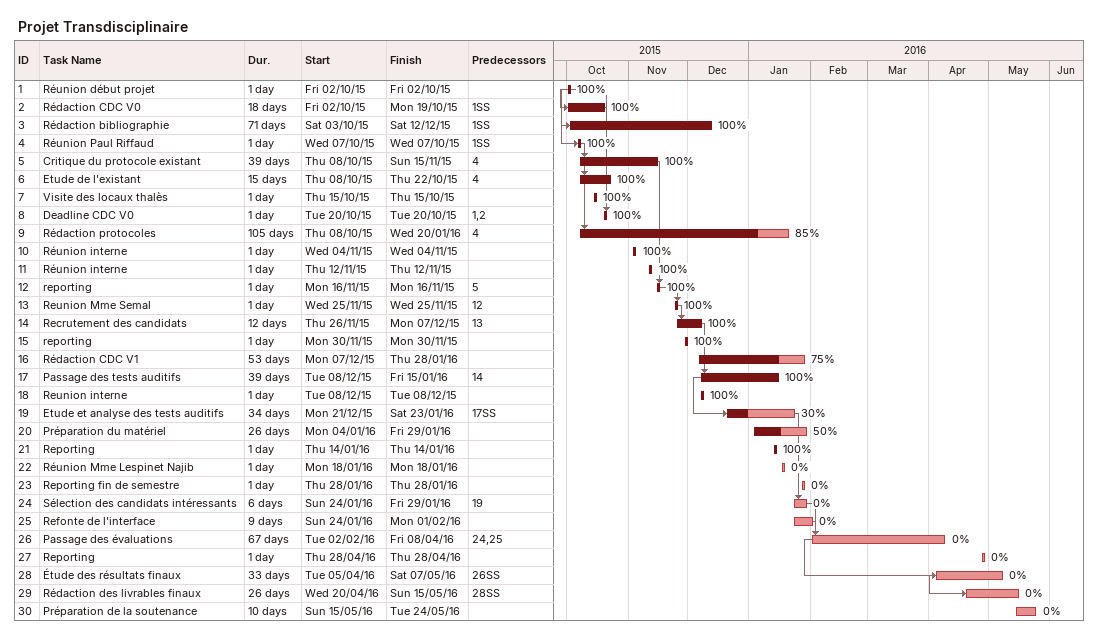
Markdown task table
Projet Transdisciplinaire

| ID | Task | Duration | Start | Finish | Predecessors | % complete |
|---|---|---|---|---|---|---|
| 1 | Réunion début projet | 1d | 2015-10-02 | 2015-10-02 |  | 100 |
| 2 | Rédaction CDC V0 | 18d | 2015-10-02 | 2015-10-19 | 1SS | 100 |
| 3 | Rédaction bibliographie | 71d | 2015-10-03 | 2015-12-12 | 1SS | 100 |
| 4 | Réunion Paul Riffaud | 1d | 2015-10-07 | 2015-10-07 | 1SS | 100 |
| 5 | Critique du protocole existant | 39d | 2015-10-08 | 2015-11-15 | 4 | 100 |
| 6 | Etude de l'existant | 15d | 2015-10-08 | 2015-10-22 | 4 | 100 |
| 7 | Visite des locaux thalès | 1d | 2015-10-15 | 2015-10-15 |  | 100 |
| 8 | Deadline CDC V0 | 1d | 2015-10-20 | 2015-10-20 | 1, 2 | 100 |
| 9 | Rédaction protocoles | 105d | 2015-10-08 | 2016-01-20 | 4 | 85 |
| 10 | Réunion interne | 1d | 2015-11-04 | 2015-11-04 |  | 100 |
| 11 | Réunion interne | 1d | 2015-11-12 | 2015-11-12 |  | 100 |
| 12 | reporting | 1d | 2015-11-16 | 2015-11-16 | 5 | 100 |
| 13 | Reunion Mme Semal | 1d | 2015-11-25 | 2015-11-25 | 12 | 100 |
| 14 | Recrutement des candidats | 12d | 2015-11-26 | 2015-12-07 | 13 | 100 |
| 15 | reporting | 1d | 2015-11-30 | 2015-11-30 |  | 100 |
| 16 | Rédaction CDC V1 | 53d | 2015-12-07 | 2016-01-28 |  | 75 |
| 17 | Passage des tests auditifs | 39d | 2015-12-08 | 2016-01-15 | 14 | 100 |
| 18 | Reunion interne | 1d | 2015-12-08 | 2015-12-08 |  | 100 |
| 19 | Etude et analyse des tests auditifs | 34d | 2015-12-21 | 2016-01-23 | 17SS | 30 |
| 20 | Préparation du matériel | 26d | 2016-01-04 | 2016-01-29 |  | 50 |
| 21 | Reporting | 1d | 2016-01-14 | 2016-01-14 |  | 100 |
| 22 | Réunion Mme Lespinet Najib | 1d | 2016-01-18 | 2016-01-18 |  | 0 |
| 23 | Reporting fin de semestre | 1d | 2016-01-28 | 2016-01-28 |  | 0 |
| 24 | Sélection des candidats intéressants | 6d | 2016-01-24 | 2016-01-29 | 19 | 0 |
| 25 | Refonte de l'interface | 9d | 2016-01-24 | 2016-02-01 |  | 0 |
| 26 | Passage des évaluations | 67d | 2016-02-02 | 2016-04-08 | 24, 25 | 0 |
| 27 | Reporting | 1d | 2016-04-28 | 2016-04-28 |  | 0 |
| 28 | Étude des résultats finaux | 33d | 2016-04-05 | 2016-05-07 | 26SS | 0 |
| 29 | Rédaction des livrables finaux | 26d | 2016-04-20 | 2016-05-15 | 28SS | 0 |
| 30 | Préparation de la soutenance | 10d | 2016-05-15 | 2016-05-24 |  | 0 |
